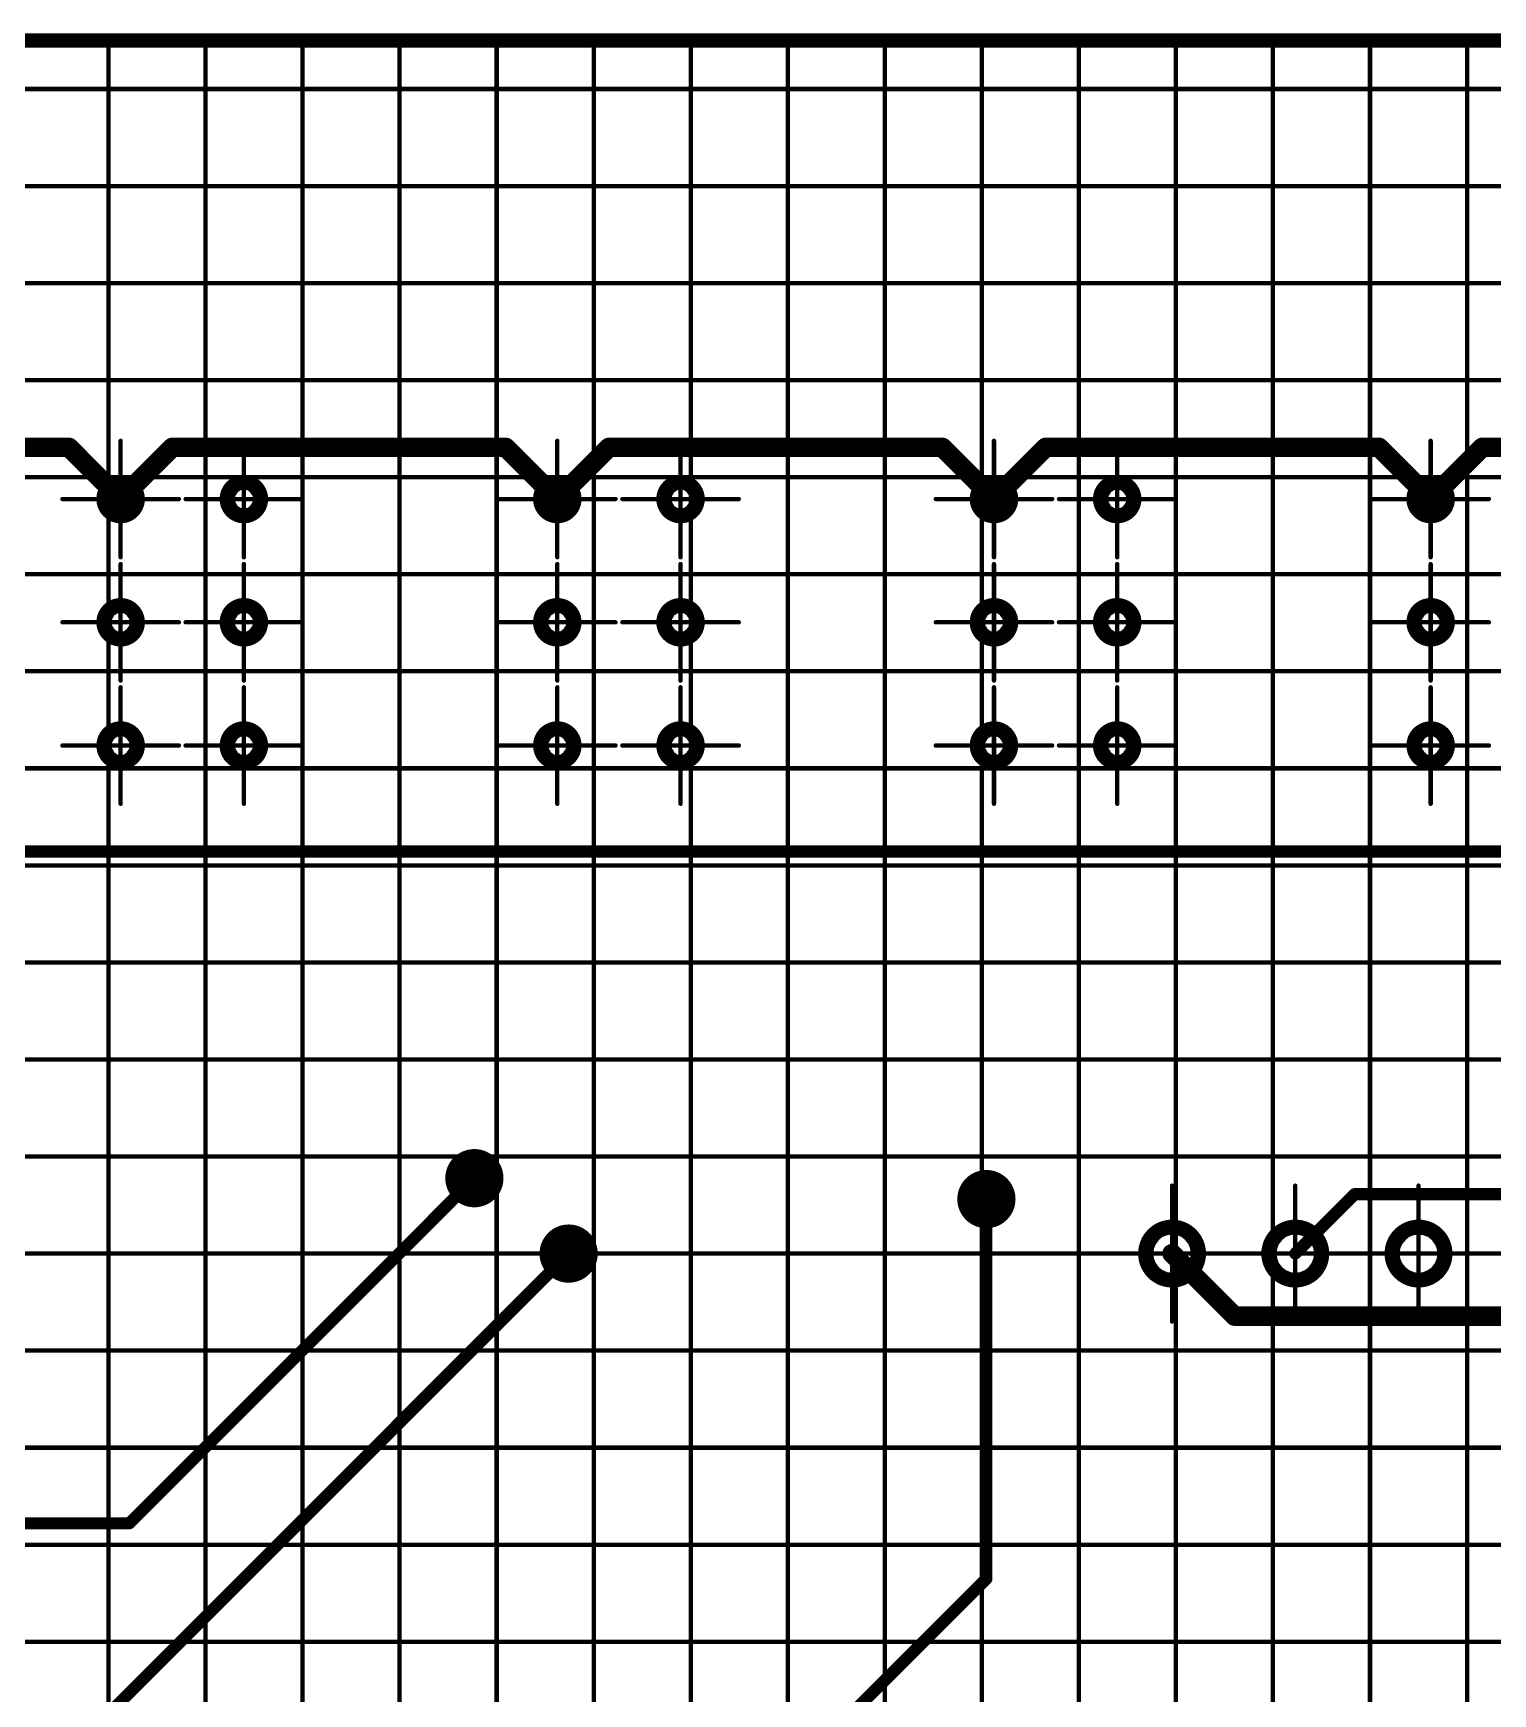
# Model space of a CAD drawing. Header units: millimetres. Extents: x 0 to 841, y 0 to 2540.
# Drawn here: x 555.9 to 616.1, y 2392.9 to 2461.3 of the extents above; entities that cross this region are included whole.
import ezdxf

# ---------------------------------------------------------------- set-up
doc = ezdxf.new("R2010")
doc.units = ezdxf.units.MM
for name, color, linetype in [('Mechanical11', 56, 'Continuous'), ('Mechanical12', 56, 'Continuous'), ('Mechanical7', 56, 'Continuous'), ('Mechanical9', 56, 'Continuous')]:
    doc.layers.add(name, color=color, linetype=linetype)

# ---------------------------------------------------------------- blocks, each defined once
blk = doc.blocks.new('BOASVIEW______B______L_____2__2_32_1_B_3')
at = {"layer": 'Mechanical11'}
for p, q in [((-134, -160), (-134.807, -160)), ((-134.807, -160), (-134.779, -160.209)), ((-134, -160.807), (-134, -160)), ((-134, -160), (-134, -160.807)), ((-133.193, -160), (-134, -160)), ((-133.221, -160.209), (-133.193, -160)), ((-128.92, -160), (-129.727, -160)), ((-129.727, -160), (-129.699, -160.209)), ((-128.92, -160.807), (-128.92, -160)), ((-128.92, -160), (-128.92, -160.807)), ((-128.113, -160), (-128.92, -160)), ((-128.141, -160.209), (-128.113, -160)), ((-123.84, -160), (-124.647, -160)), ((-124.647, -160), (-124.619, -160.209)), ((-123.84, -160.807), (-123.84, -160)), ((-123.84, -160), (-123.84, -160.807)), ((-123.033, -160), (-123.84, -160)), ((-123.061, -160.209), (-123.033, -160)), ((-134.779, -160.209), (-134.699, -160.404)), ((-134.699, -160.404), (-134.571, -160.571)), ((-134.571, -160.571), (-134.403, -160.699)), ((-134.403, -160.699), (-134.209, -160.779)), ((-134.209, -160.779), (-134, -160.807)), ((-134, -160.807), (-133.791, -160.779)), ((-133.791, -160.779), (-133.597, -160.699)), ((-133.597, -160.699), (-133.429, -160.571)), ((-133.429, -160.571), (-133.301, -160.404)), ((-133.301, -160.404), (-133.221, -160.209)), ((-129.699, -160.209), (-129.619, -160.404)), ((-129.619, -160.404), (-129.491, -160.571)), ((-129.491, -160.571), (-129.323, -160.699)), ((-129.323, -160.699), (-129.129, -160.779)), ((-129.129, -160.779), (-128.92, -160.807)), ((-128.92, -160.807), (-128.711, -160.779)), ((-128.711, -160.779), (-128.517, -160.699)), ((-128.517, -160.699), (-128.349, -160.571)), ((-128.349, -160.571), (-128.221, -160.404)), ((-128.221, -160.404), (-128.141, -160.209)), ((-124.619, -160.209), (-124.539, -160.404)), ((-124.539, -160.404), (-124.411, -160.571)), ((-124.411, -160.571), (-124.243, -160.699)), ((-124.243, -160.699), (-124.049, -160.779)), ((-124.049, -160.779), (-123.84, -160.807)), ((-123.84, -160.807), (-123.631, -160.779)), ((-123.631, -160.779), (-123.437, -160.699)), ((-123.437, -160.699), (-123.269, -160.571)), ((-123.269, -160.571), (-123.141, -160.404)), ((-123.141, -160.404), (-123.061, -160.209)), ((-134.788, -180.652), (-134.877, -180.784)), ((-134.656, -180.563), (-134.788, -180.652)), ((-134.5, -180.532), (-134.656, -180.563)), ((-134.344, -180.563), (-134.5, -180.532)), ((-134.5, -180.532), (-134.5, -180.94)), ((-134.5, -180.94), (-134.5, -180.532)), ((-134.212, -180.652), (-134.344, -180.563)), ((-134.123, -180.784), (-134.212, -180.652)), ((-121.868, -180.652), (-121.957, -180.784)), ((-121.736, -180.563), (-121.868, -180.652)), ((-121.58, -180.532), (-121.736, -180.563)), ((-121.424, -180.563), (-121.58, -180.532)), ((-121.58, -180.532), (-121.58, -180.94)), ((-121.58, -180.94), (-121.58, -180.532)), ((-121.292, -180.652), (-121.424, -180.563)), ((-121.203, -180.784), (-121.292, -180.652)), ((-116.788, -180.652), (-116.877, -180.784)), ((-116.656, -180.563), (-116.788, -180.652)), ((-116.5, -180.532), (-116.656, -180.563)), ((-116.344, -180.563), (-116.5, -180.532)), ((-116.5, -180.532), (-116.5, -180.94)), ((-116.5, -180.94), (-116.5, -180.532)), ((-116.212, -180.652), (-116.344, -180.563)), ((-116.123, -180.784), (-116.212, -180.652)), ((-103.868, -180.652), (-103.957, -180.784)), ((-103.736, -180.563), (-103.868, -180.652)), ((-103.58, -180.532), (-103.736, -180.563)), ((-103.424, -180.563), (-103.58, -180.532)), ((-103.58, -180.532), (-103.58, -180.94)), ((-103.58, -180.94), (-103.58, -180.532)), ((-103.292, -180.652), (-103.424, -180.563)), ((-103.203, -180.784), (-103.292, -180.652)), ((-98.788, -180.652), (-98.877, -180.784)), ((-98.656, -180.563), (-98.788, -180.652)), ((-98.5, -180.532), (-98.656, -180.563)), ((-98.344, -180.563), (-98.5, -180.532)), ((-98.5, -180.532), (-98.5, -180.94)), ((-98.5, -180.94), (-98.5, -180.532)), ((-98.212, -180.652), (-98.344, -180.563)), ((-98.123, -180.784), (-98.212, -180.652)), ((-85.868, -180.652), (-85.957, -180.784)), ((-85.736, -180.563), (-85.868, -180.652)), ((-85.58, -180.532), (-85.736, -180.563)), ((-85.424, -180.563), (-85.58, -180.532)), ((-85.58, -180.532), (-85.58, -180.94)), ((-85.58, -180.94), (-85.58, -180.532)), ((-85.292, -180.652), (-85.424, -180.563)), ((-85.203, -180.784), (-85.292, -180.652)), ((-80.788, -180.652), (-80.877, -180.784)), ((-80.656, -180.563), (-80.788, -180.652)), ((-80.5, -180.532), (-80.656, -180.563)), ((-80.344, -180.563), (-80.5, -180.532)), ((-80.5, -180.532), (-80.5, -180.94)), ((-80.5, -180.94), (-80.5, -180.532)), ((-80.212, -180.652), (-80.344, -180.563)), ((-80.123, -180.784), (-80.212, -180.652)), ((-134.877, -180.784), (-134.908, -180.94)), ((-134.908, -180.94), (-134.5, -180.94)), ((-134.5, -180.94), (-134.908, -180.94)), ((-134.908, -180.94), (-134.877, -181.096)), ((-134.877, -181.096), (-134.788, -181.228)), ((-134.788, -181.228), (-134.656, -181.317)), ((-134.656, -181.317), (-134.5, -181.348)), ((-134.5, -180.94), (-134.092, -180.94)), ((-134.5, -181.348), (-134.5, -180.94)), ((-134.092, -180.94), (-134.123, -180.784)), ((-121.957, -180.784), (-121.988, -180.94)), ((-121.988, -180.94), (-121.58, -180.94)), ((-121.58, -180.94), (-121.988, -180.94)), ((-121.988, -180.94), (-121.957, -181.096)), ((-121.957, -181.096), (-121.868, -181.228)), ((-121.868, -181.228), (-121.736, -181.317)), ((-121.736, -181.317), (-121.58, -181.348)), ((-121.58, -180.94), (-121.172, -180.94)), ((-121.58, -181.348), (-121.58, -180.94)), ((-121.172, -180.94), (-121.203, -180.784)), ((-116.877, -180.784), (-116.908, -180.94)), ((-116.908, -180.94), (-116.5, -180.94)), ((-116.5, -180.94), (-116.908, -180.94)), ((-116.908, -180.94), (-116.877, -181.096)), ((-116.877, -181.096), (-116.788, -181.228)), ((-116.788, -181.228), (-116.656, -181.317)), ((-116.656, -181.317), (-116.5, -181.348)), ((-116.5, -180.94), (-116.092, -180.94)), ((-116.5, -181.348), (-116.5, -180.94)), ((-116.092, -180.94), (-116.123, -180.784)), ((-103.957, -180.784), (-103.988, -180.94)), ((-103.988, -180.94), (-103.58, -180.94)), ((-103.58, -180.94), (-103.988, -180.94)), ((-103.988, -180.94), (-103.957, -181.096)), ((-103.957, -181.096), (-103.868, -181.228)), ((-103.868, -181.228), (-103.736, -181.317)), ((-103.736, -181.317), (-103.58, -181.348)), ((-103.58, -180.94), (-103.172, -180.94)), ((-103.58, -181.348), (-103.58, -180.94)), ((-103.172, -180.94), (-103.203, -180.784)), ((-98.877, -180.784), (-98.908, -180.94)), ((-98.908, -180.94), (-98.5, -180.94)), ((-98.5, -180.94), (-98.908, -180.94)), ((-98.908, -180.94), (-98.877, -181.096)), ((-98.877, -181.096), (-98.788, -181.228)), ((-98.788, -181.228), (-98.656, -181.317)), ((-98.656, -181.317), (-98.5, -181.348)), ((-98.5, -180.94), (-98.092, -180.94)), ((-98.5, -181.348), (-98.5, -180.94)), ((-98.092, -180.94), (-98.123, -180.784)), ((-85.957, -180.784), (-85.988, -180.94)), ((-85.988, -180.94), (-85.58, -180.94)), ((-85.58, -180.94), (-85.988, -180.94)), ((-85.988, -180.94), (-85.957, -181.096)), ((-85.957, -181.096), (-85.868, -181.228)), ((-85.868, -181.228), (-85.736, -181.317)), ((-85.736, -181.317), (-85.58, -181.348)), ((-85.58, -180.94), (-85.172, -180.94)), ((-85.58, -181.348), (-85.58, -180.94)), ((-85.172, -180.94), (-85.203, -180.784)), ((-80.877, -180.784), (-80.908, -180.94)), ((-80.908, -180.94), (-80.5, -180.94)), ((-80.5, -180.94), (-80.908, -180.94)), ((-80.908, -180.94), (-80.877, -181.096)), ((-80.877, -181.096), (-80.788, -181.228)), ((-80.788, -181.228), (-80.656, -181.317)), ((-80.656, -181.317), (-80.5, -181.348)), ((-80.5, -180.94), (-80.092, -180.94)), ((-80.5, -181.348), (-80.5, -180.94)), ((-80.092, -180.94), (-80.123, -180.784)), ((-134.877, -185.864), (-134.908, -186.02)), ((-134.908, -186.02), (-134.5, -186.02)), ((-134.5, -186.02), (-134.908, -186.02)), ((-134.908, -186.02), (-134.877, -186.176)), ((-134.788, -185.732), (-134.877, -185.864)), ((-134.656, -185.643), (-134.788, -185.732)), ((-134.5, -185.612), (-134.656, -185.643)), ((-134.344, -185.643), (-134.5, -185.612)), ((-134.5, -185.612), (-134.5, -186.02)), ((-134.5, -186.02), (-134.5, -185.612)), ((-134.5, -186.02), (-134.092, -186.02)), ((-134.5, -186.428), (-134.5, -186.02)), ((-134.212, -185.732), (-134.344, -185.643)), ((-134.123, -185.864), (-134.212, -185.732)), ((-134.092, -186.02), (-134.123, -185.864)), ((-121.957, -185.864), (-121.988, -186.02)), ((-121.988, -186.02), (-121.58, -186.02)), ((-121.58, -186.02), (-121.988, -186.02)), ((-121.988, -186.02), (-121.957, -186.176)), ((-121.868, -185.732), (-121.957, -185.864)), ((-121.736, -185.643), (-121.868, -185.732)), ((-121.58, -185.612), (-121.736, -185.643)), ((-121.424, -185.643), (-121.58, -185.612)), ((-121.58, -185.612), (-121.58, -186.02)), ((-121.58, -186.02), (-121.58, -185.612)), ((-121.58, -186.02), (-121.172, -186.02)), ((-121.58, -186.428), (-121.58, -186.02)), ((-121.292, -185.732), (-121.424, -185.643)), ((-121.203, -185.864), (-121.292, -185.732)), ((-121.172, -186.02), (-121.203, -185.864)), ((-116.877, -185.864), (-116.908, -186.02)), ((-116.908, -186.02), (-116.5, -186.02)), ((-116.5, -186.02), (-116.908, -186.02)), ((-116.908, -186.02), (-116.877, -186.176)), ((-116.788, -185.732), (-116.877, -185.864)), ((-116.656, -185.643), (-116.788, -185.732)), ((-116.5, -185.612), (-116.656, -185.643)), ((-116.344, -185.643), (-116.5, -185.612)), ((-116.5, -185.612), (-116.5, -186.02)), ((-116.5, -186.02), (-116.5, -185.612)), ((-116.5, -186.02), (-116.092, -186.02)), ((-116.5, -186.428), (-116.5, -186.02)), ((-116.212, -185.732), (-116.344, -185.643)), ((-116.123, -185.864), (-116.212, -185.732)), ((-116.092, -186.02), (-116.123, -185.864)), ((-103.957, -185.864), (-103.988, -186.02)), ((-103.988, -186.02), (-103.58, -186.02)), ((-103.58, -186.02), (-103.988, -186.02)), ((-103.988, -186.02), (-103.957, -186.176)), ((-103.868, -185.732), (-103.957, -185.864)), ((-103.736, -185.643), (-103.868, -185.732)), ((-103.58, -185.612), (-103.736, -185.643)), ((-103.424, -185.643), (-103.58, -185.612)), ((-103.58, -185.612), (-103.58, -186.02)), ((-103.58, -186.02), (-103.58, -185.612)), ((-103.58, -186.02), (-103.172, -186.02)), ((-103.58, -186.428), (-103.58, -186.02)), ((-103.292, -185.732), (-103.424, -185.643)), ((-103.203, -185.864), (-103.292, -185.732)), ((-103.172, -186.02), (-103.203, -185.864)), ((-98.877, -185.864), (-98.908, -186.02)), ((-98.908, -186.02), (-98.5, -186.02)), ((-98.5, -186.02), (-98.908, -186.02)), ((-98.908, -186.02), (-98.877, -186.176)), ((-98.788, -185.732), (-98.877, -185.864)), ((-98.656, -185.643), (-98.788, -185.732)), ((-98.5, -185.612), (-98.656, -185.643)), ((-98.344, -185.643), (-98.5, -185.612)), ((-98.5, -185.612), (-98.5, -186.02)), ((-98.5, -186.02), (-98.5, -185.612)), ((-98.5, -186.02), (-98.092, -186.02)), ((-98.5, -186.428), (-98.5, -186.02)), ((-98.212, -185.732), (-98.344, -185.643)), ((-98.123, -185.864), (-98.212, -185.732)), ((-98.092, -186.02), (-98.123, -185.864)), ((-85.957, -185.864), (-85.988, -186.02)), ((-85.988, -186.02), (-85.58, -186.02)), ((-85.58, -186.02), (-85.988, -186.02)), ((-85.988, -186.02), (-85.957, -186.176)), ((-85.868, -185.732), (-85.957, -185.864)), ((-85.736, -185.643), (-85.868, -185.732)), ((-85.58, -185.612), (-85.736, -185.643)), ((-85.424, -185.643), (-85.58, -185.612)), ((-85.58, -185.612), (-85.58, -186.02)), ((-85.58, -186.02), (-85.58, -185.612)), ((-85.58, -186.02), (-85.172, -186.02)), ((-85.58, -186.428), (-85.58, -186.02)), ((-85.292, -185.732), (-85.424, -185.643)), ((-85.203, -185.864), (-85.292, -185.732)), ((-85.172, -186.02), (-85.203, -185.864)), ((-80.877, -185.864), (-80.908, -186.02)), ((-80.908, -186.02), (-80.5, -186.02)), ((-80.5, -186.02), (-80.908, -186.02)), ((-80.908, -186.02), (-80.877, -186.176)), ((-80.788, -185.732), (-80.877, -185.864)), ((-80.656, -185.643), (-80.788, -185.732)), ((-80.5, -185.612), (-80.656, -185.643)), ((-80.344, -185.643), (-80.5, -185.612)), ((-80.5, -185.612), (-80.5, -186.02)), ((-80.5, -186.02), (-80.5, -185.612)), ((-80.5, -186.02), (-80.092, -186.02)), ((-80.5, -186.428), (-80.5, -186.02)), ((-80.212, -185.732), (-80.344, -185.643)), ((-80.123, -185.864), (-80.212, -185.732)), ((-80.092, -186.02), (-80.123, -185.864)), ((-134.877, -186.176), (-134.788, -186.308)), ((-134.788, -186.308), (-134.656, -186.397)), ((-134.656, -186.397), (-134.5, -186.428)), ((-121.957, -186.176), (-121.868, -186.308)), ((-121.868, -186.308), (-121.736, -186.397)), ((-121.736, -186.397), (-121.58, -186.428)), ((-116.877, -186.176), (-116.788, -186.308)), ((-116.788, -186.308), (-116.656, -186.397)), ((-116.656, -186.397), (-116.5, -186.428)), ((-103.957, -186.176), (-103.868, -186.308)), ((-103.868, -186.308), (-103.736, -186.397)), ((-103.736, -186.397), (-103.58, -186.428)), ((-98.877, -186.176), (-98.788, -186.308)), ((-98.788, -186.308), (-98.656, -186.397)), ((-98.656, -186.397), (-98.5, -186.428)), ((-85.957, -186.176), (-85.868, -186.308)), ((-85.868, -186.308), (-85.736, -186.397)), ((-85.736, -186.397), (-85.58, -186.428)), ((-80.877, -186.176), (-80.788, -186.308)), ((-80.788, -186.308), (-80.656, -186.397)), ((-80.656, -186.397), (-80.5, -186.428)), ((-134.877, -190.944), (-134.908, -191.1)), ((-134.788, -190.812), (-134.877, -190.944)), ((-134.656, -190.723), (-134.788, -190.812)), ((-134.5, -190.692), (-134.656, -190.723)), ((-134.344, -190.723), (-134.5, -190.692)), ((-134.5, -190.692), (-134.5, -191.1)), ((-134.5, -191.1), (-134.5, -190.692)), ((-134.212, -190.812), (-134.344, -190.723)), ((-134.123, -190.944), (-134.212, -190.812)), ((-134.092, -191.1), (-134.123, -190.944)), ((-121.957, -190.944), (-121.988, -191.1)), ((-121.868, -190.812), (-121.957, -190.944)), ((-121.736, -190.723), (-121.868, -190.812)), ((-121.58, -190.692), (-121.736, -190.723)), ((-121.424, -190.723), (-121.58, -190.692)), ((-121.58, -190.692), (-121.58, -191.1)), ((-121.58, -191.1), (-121.58, -190.692)), ((-121.292, -190.812), (-121.424, -190.723)), ((-121.203, -190.944), (-121.292, -190.812)), ((-121.172, -191.1), (-121.203, -190.944)), ((-116.877, -190.944), (-116.908, -191.1)), ((-116.788, -190.812), (-116.877, -190.944)), ((-116.656, -190.723), (-116.788, -190.812)), ((-116.5, -190.692), (-116.656, -190.723)), ((-116.344, -190.723), (-116.5, -190.692)), ((-116.5, -190.692), (-116.5, -191.1)), ((-116.5, -191.1), (-116.5, -190.692)), ((-116.212, -190.812), (-116.344, -190.723)), ((-116.123, -190.944), (-116.212, -190.812)), ((-116.092, -191.1), (-116.123, -190.944)), ((-103.957, -190.944), (-103.988, -191.1)), ((-103.868, -190.812), (-103.957, -190.944)), ((-103.736, -190.723), (-103.868, -190.812)), ((-103.58, -190.692), (-103.736, -190.723)), ((-103.424, -190.723), (-103.58, -190.692)), ((-103.58, -190.692), (-103.58, -191.1)), ((-103.58, -191.1), (-103.58, -190.692)), ((-103.292, -190.812), (-103.424, -190.723)), ((-103.203, -190.944), (-103.292, -190.812)), ((-103.172, -191.1), (-103.203, -190.944)), ((-98.877, -190.944), (-98.908, -191.1)), ((-98.788, -190.812), (-98.877, -190.944)), ((-98.656, -190.723), (-98.788, -190.812)), ((-98.5, -190.692), (-98.656, -190.723)), ((-98.344, -190.723), (-98.5, -190.692)), ((-98.5, -190.692), (-98.5, -191.1)), ((-98.5, -191.1), (-98.5, -190.692)), ((-98.212, -190.812), (-98.344, -190.723)), ((-98.123, -190.944), (-98.212, -190.812)), ((-98.092, -191.1), (-98.123, -190.944)), ((-85.957, -190.944), (-85.988, -191.1)), ((-85.868, -190.812), (-85.957, -190.944)), ((-85.736, -190.723), (-85.868, -190.812)), ((-85.58, -190.692), (-85.736, -190.723)), ((-85.424, -190.723), (-85.58, -190.692)), ((-85.58, -190.692), (-85.58, -191.1)), ((-85.58, -191.1), (-85.58, -190.692)), ((-85.292, -190.812), (-85.424, -190.723)), ((-85.203, -190.944), (-85.292, -190.812)), ((-85.172, -191.1), (-85.203, -190.944)), ((-80.877, -190.944), (-80.908, -191.1)), ((-80.788, -190.812), (-80.877, -190.944)), ((-80.656, -190.723), (-80.788, -190.812)), ((-80.5, -190.692), (-80.656, -190.723)), ((-80.344, -190.723), (-80.5, -190.692)), ((-80.5, -190.692), (-80.5, -191.1)), ((-80.5, -191.1), (-80.5, -190.692)), ((-80.212, -190.812), (-80.344, -190.723)), ((-80.123, -190.944), (-80.212, -190.812)), ((-80.092, -191.1), (-80.123, -190.944)), ((-134.908, -191.1), (-134.5, -191.1)), ((-134.5, -191.1), (-134.908, -191.1)), ((-134.908, -191.1), (-134.877, -191.256)), ((-134.877, -191.256), (-134.788, -191.388)), ((-134.788, -191.388), (-134.656, -191.477)), ((-134.656, -191.477), (-134.5, -191.508)), ((-134.5, -191.1), (-134.092, -191.1)), ((-134.5, -191.508), (-134.5, -191.1)), ((-121.988, -191.1), (-121.58, -191.1)), ((-121.58, -191.1), (-121.988, -191.1)), ((-121.988, -191.1), (-121.957, -191.256)), ((-121.957, -191.256), (-121.868, -191.388)), ((-121.868, -191.388), (-121.736, -191.477)), ((-121.736, -191.477), (-121.58, -191.508)), ((-121.58, -191.1), (-121.172, -191.1)), ((-121.58, -191.508), (-121.58, -191.1)), ((-116.908, -191.1), (-116.5, -191.1)), ((-116.5, -191.1), (-116.908, -191.1)), ((-116.908, -191.1), (-116.877, -191.256)), ((-116.877, -191.256), (-116.788, -191.388)), ((-116.788, -191.388), (-116.656, -191.477)), ((-116.656, -191.477), (-116.5, -191.508)), ((-116.5, -191.1), (-116.092, -191.1)), ((-116.5, -191.508), (-116.5, -191.1)), ((-103.988, -191.1), (-103.58, -191.1)), ((-103.58, -191.1), (-103.988, -191.1)), ((-103.988, -191.1), (-103.957, -191.256)), ((-103.957, -191.256), (-103.868, -191.388)), ((-103.868, -191.388), (-103.736, -191.477)), ((-103.736, -191.477), (-103.58, -191.508)), ((-103.58, -191.1), (-103.172, -191.1)), ((-103.58, -191.508), (-103.58, -191.1)), ((-98.908, -191.1), (-98.5, -191.1)), ((-98.5, -191.1), (-98.908, -191.1)), ((-98.908, -191.1), (-98.877, -191.256)), ((-98.877, -191.256), (-98.788, -191.388)), ((-98.788, -191.388), (-98.656, -191.477)), ((-98.656, -191.477), (-98.5, -191.508)), ((-98.5, -191.1), (-98.092, -191.1)), ((-98.5, -191.508), (-98.5, -191.1)), ((-85.988, -191.1), (-85.58, -191.1)), ((-85.58, -191.1), (-85.988, -191.1)), ((-85.988, -191.1), (-85.957, -191.256)), ((-85.957, -191.256), (-85.868, -191.388)), ((-85.868, -191.388), (-85.736, -191.477)), ((-85.736, -191.477), (-85.58, -191.508)), ((-85.58, -191.1), (-85.172, -191.1)), ((-85.58, -191.508), (-85.58, -191.1)), ((-80.908, -191.1), (-80.5, -191.1)), ((-80.5, -191.1), (-80.908, -191.1)), ((-80.908, -191.1), (-80.877, -191.256)), ((-80.877, -191.256), (-80.788, -191.388)), ((-80.788, -191.388), (-80.656, -191.477)), ((-80.656, -191.477), (-80.5, -191.508)), ((-80.5, -191.1), (-80.092, -191.1)), ((-80.5, -191.508), (-80.5, -191.1))]:
    blk.add_line(p, q, dxfattribs=at)
for points, const_width in [([(-98.617, -160, 1), (-99.317, -160, 1)], 0.7), ([(-99.492, -160, 1), (-99.142, -160, 1)], 0.35), ([(-98.792, -160, 1), (-98.442, -160, 1)], 0.35), ([(-115.838, -162.245, 1), (-116.538, -162.245, 1)], 0.7), ([(-116.713, -162.245, 1), (-116.363, -162.245, 1)], 0.35), ([(-116.013, -162.245, 1), (-115.663, -162.245, 1)], 0.35), ([(-94.732, -163.108, 1), (-95.432, -163.108, 1)], 0.7), ([(-95.607, -163.108, 1), (-95.257, -163.108, 1)], 0.35), ([(-94.907, -163.108, 1), (-94.557, -163.108, 1)], 0.35)]:
    blk.add_lwpolyline(points, format="xyb", close=True, dxfattribs=dict(at, const_width=const_width))
at = {"layer": 'Mechanical12'}
for p, q in [((-134.571, -159.429), (-134.699, -159.597)), ((-134.403, -159.301), (-134.571, -159.429)), ((-134.209, -159.221), (-134.403, -159.301)), ((-134, -159.193), (-134.209, -159.221)), ((-134, -159.193), (-134, -160)), ((-133.791, -159.221), (-134, -159.193)), ((-134, -160), (-134, -159.193)), ((-133.597, -159.301), (-133.791, -159.221)), ((-133.429, -159.429), (-133.597, -159.301)), ((-133.301, -159.597), (-133.429, -159.429)), ((-129.491, -159.429), (-129.619, -159.597)), ((-129.323, -159.301), (-129.491, -159.429)), ((-129.129, -159.221), (-129.323, -159.301)), ((-128.92, -159.193), (-129.129, -159.221)), ((-128.92, -159.193), (-128.92, -160)), ((-128.711, -159.221), (-128.92, -159.193)), ((-128.92, -160), (-128.92, -159.193)), ((-128.517, -159.301), (-128.711, -159.221)), ((-128.349, -159.429), (-128.517, -159.301)), ((-128.221, -159.597), (-128.349, -159.429)), ((-124.411, -159.429), (-124.539, -159.597)), ((-124.243, -159.301), (-124.411, -159.429)), ((-124.049, -159.221), (-124.243, -159.301)), ((-123.84, -159.193), (-124.049, -159.221)), ((-123.84, -159.193), (-123.84, -160)), ((-123.631, -159.221), (-123.84, -159.193)), ((-123.84, -160), (-123.84, -159.193)), ((-123.437, -159.301), (-123.631, -159.221)), ((-123.269, -159.429), (-123.437, -159.301)), ((-123.141, -159.597), (-123.269, -159.429)), ((-134.779, -159.791), (-134.807, -160)), ((-134.807, -160), (-134, -160)), ((-134.699, -159.597), (-134.779, -159.791)), ((-134, -160), (-133.193, -160)), ((-133.221, -159.791), (-133.301, -159.597)), ((-133.193, -160), (-133.221, -159.791)), ((-129.699, -159.791), (-129.727, -160)), ((-129.727, -160), (-128.92, -160)), ((-129.619, -159.597), (-129.699, -159.791)), ((-128.92, -160), (-128.113, -160)), ((-128.141, -159.791), (-128.221, -159.597)), ((-128.113, -160), (-128.141, -159.791)), ((-124.619, -159.791), (-124.647, -160)), ((-124.647, -160), (-123.84, -160)), ((-124.539, -159.597), (-124.619, -159.791)), ((-123.84, -160), (-123.033, -160)), ((-123.061, -159.791), (-123.141, -159.597)), ((-123.033, -160), (-123.061, -159.791)), ((-134.092, -180.94), (-134.5, -180.94)), ((-134.5, -180.94), (-134.5, -181.348)), ((-134.5, -181.348), (-134.344, -181.317)), ((-134.344, -181.317), (-134.212, -181.228)), ((-134.212, -181.228), (-134.123, -181.096)), ((-134.123, -181.096), (-134.092, -180.94)), ((-121.172, -180.94), (-121.58, -180.94)), ((-121.58, -180.94), (-121.58, -181.348)), ((-121.58, -181.348), (-121.424, -181.317)), ((-121.424, -181.317), (-121.292, -181.228)), ((-121.292, -181.228), (-121.203, -181.096)), ((-121.203, -181.096), (-121.172, -180.94)), ((-116.092, -180.94), (-116.5, -180.94)), ((-116.5, -180.94), (-116.5, -181.348)), ((-116.5, -181.348), (-116.344, -181.317)), ((-116.344, -181.317), (-116.212, -181.228)), ((-116.212, -181.228), (-116.123, -181.096)), ((-116.123, -181.096), (-116.092, -180.94)), ((-103.172, -180.94), (-103.58, -180.94)), ((-103.58, -180.94), (-103.58, -181.348)), ((-103.58, -181.348), (-103.424, -181.317)), ((-103.424, -181.317), (-103.292, -181.228)), ((-103.292, -181.228), (-103.203, -181.096)), ((-103.203, -181.096), (-103.172, -180.94)), ((-98.092, -180.94), (-98.5, -180.94)), ((-98.5, -180.94), (-98.5, -181.348)), ((-98.5, -181.348), (-98.344, -181.317)), ((-98.344, -181.317), (-98.212, -181.228)), ((-98.212, -181.228), (-98.123, -181.096)), ((-98.123, -181.096), (-98.092, -180.94)), ((-85.172, -180.94), (-85.58, -180.94)), ((-85.58, -180.94), (-85.58, -181.348)), ((-85.58, -181.348), (-85.424, -181.317)), ((-85.424, -181.317), (-85.292, -181.228)), ((-85.292, -181.228), (-85.203, -181.096)), ((-85.203, -181.096), (-85.172, -180.94)), ((-80.092, -180.94), (-80.5, -180.94)), ((-80.5, -180.94), (-80.5, -181.348)), ((-80.5, -181.348), (-80.344, -181.317)), ((-80.344, -181.317), (-80.212, -181.228)), ((-80.212, -181.228), (-80.123, -181.096)), ((-80.123, -181.096), (-80.092, -180.94)), ((-134.092, -186.02), (-134.5, -186.02)), ((-134.5, -186.02), (-134.5, -186.428)), ((-134.123, -186.176), (-134.092, -186.02)), ((-121.172, -186.02), (-121.58, -186.02)), ((-121.58, -186.02), (-121.58, -186.428)), ((-121.203, -186.176), (-121.172, -186.02)), ((-116.092, -186.02), (-116.5, -186.02)), ((-116.5, -186.02), (-116.5, -186.428)), ((-116.123, -186.176), (-116.092, -186.02)), ((-103.172, -186.02), (-103.58, -186.02)), ((-103.58, -186.02), (-103.58, -186.428)), ((-103.203, -186.176), (-103.172, -186.02)), ((-98.092, -186.02), (-98.5, -186.02)), ((-98.5, -186.02), (-98.5, -186.428)), ((-98.123, -186.176), (-98.092, -186.02)), ((-85.172, -186.02), (-85.58, -186.02)), ((-85.58, -186.02), (-85.58, -186.428)), ((-85.203, -186.176), (-85.172, -186.02)), ((-80.092, -186.02), (-80.5, -186.02)), ((-80.5, -186.02), (-80.5, -186.428)), ((-80.123, -186.176), (-80.092, -186.02)), ((-134.5, -186.428), (-134.344, -186.397)), ((-134.344, -186.397), (-134.212, -186.308)), ((-134.212, -186.308), (-134.123, -186.176)), ((-121.58, -186.428), (-121.424, -186.397)), ((-121.424, -186.397), (-121.292, -186.308)), ((-121.292, -186.308), (-121.203, -186.176)), ((-116.5, -186.428), (-116.344, -186.397)), ((-116.344, -186.397), (-116.212, -186.308)), ((-116.212, -186.308), (-116.123, -186.176)), ((-103.58, -186.428), (-103.424, -186.397)), ((-103.424, -186.397), (-103.292, -186.308)), ((-103.292, -186.308), (-103.203, -186.176)), ((-98.5, -186.428), (-98.344, -186.397)), ((-98.344, -186.397), (-98.212, -186.308)), ((-98.212, -186.308), (-98.123, -186.176)), ((-85.58, -186.428), (-85.424, -186.397)), ((-85.424, -186.397), (-85.292, -186.308)), ((-85.292, -186.308), (-85.203, -186.176)), ((-80.5, -186.428), (-80.344, -186.397)), ((-80.344, -186.397), (-80.212, -186.308)), ((-80.212, -186.308), (-80.123, -186.176)), ((-134.092, -191.1), (-134.5, -191.1)), ((-134.5, -191.1), (-134.5, -191.508)), ((-134.5, -191.508), (-134.344, -191.477)), ((-134.344, -191.477), (-134.212, -191.388)), ((-134.212, -191.388), (-134.123, -191.256)), ((-134.123, -191.256), (-134.092, -191.1)), ((-121.172, -191.1), (-121.58, -191.1)), ((-121.58, -191.1), (-121.58, -191.508)), ((-121.58, -191.508), (-121.424, -191.477)), ((-121.424, -191.477), (-121.292, -191.388)), ((-121.292, -191.388), (-121.203, -191.256)), ((-121.203, -191.256), (-121.172, -191.1)), ((-116.092, -191.1), (-116.5, -191.1)), ((-116.5, -191.1), (-116.5, -191.508)), ((-116.5, -191.508), (-116.344, -191.477)), ((-116.344, -191.477), (-116.212, -191.388)), ((-116.212, -191.388), (-116.123, -191.256)), ((-116.123, -191.256), (-116.092, -191.1)), ((-103.172, -191.1), (-103.58, -191.1)), ((-103.58, -191.1), (-103.58, -191.508)), ((-103.58, -191.508), (-103.424, -191.477)), ((-103.424, -191.477), (-103.292, -191.388)), ((-103.292, -191.388), (-103.203, -191.256)), ((-103.203, -191.256), (-103.172, -191.1)), ((-98.092, -191.1), (-98.5, -191.1)), ((-98.5, -191.1), (-98.5, -191.508)), ((-98.5, -191.508), (-98.344, -191.477)), ((-98.344, -191.477), (-98.212, -191.388)), ((-98.212, -191.388), (-98.123, -191.256)), ((-98.123, -191.256), (-98.092, -191.1)), ((-85.172, -191.1), (-85.58, -191.1)), ((-85.58, -191.1), (-85.58, -191.508)), ((-85.58, -191.508), (-85.424, -191.477)), ((-85.424, -191.477), (-85.292, -191.388)), ((-85.292, -191.388), (-85.203, -191.256)), ((-85.203, -191.256), (-85.172, -191.1)), ((-80.092, -191.1), (-80.5, -191.1)), ((-80.5, -191.1), (-80.5, -191.508)), ((-80.5, -191.508), (-80.344, -191.477)), ((-80.344, -191.477), (-80.212, -191.388)), ((-80.212, -191.388), (-80.123, -191.256)), ((-80.123, -191.256), (-80.092, -191.1))]:
    blk.add_line(p, q, dxfattribs=at)
for points, const_width in [([(-92.21, -122.621), (-116.188, -146.598)], 0.5), ([(-72.357, -133.39), (-98.967, -160)], 0.5), ([(-116.188, -146.598), (-116.188, -162.245)], 0.5), ([(-80.858, -148.884), (-95.082, -163.108)], 0.5), ([(-71.738, -148.884), (-80.858, -148.884)], 0.5), ([(-126.421, -157.419), (-141.259, -157.419)], 0.8), ([(-123.84, -160), (-126.421, -157.419)], 0.8), ([(-128.92, -160), (-131.368, -162.448)], 0.5), ([(-131.368, -162.448), (-146.472, -162.448)], 0.5), ([(-70.722, -176.57), (-197.163, -176.57)], 0.5), ([(-134.5, -191.1), (-136.633, -193.233)], 0.8), ([(-132.367, -193.233), (-134.5, -191.1)], 0.8), ([(-116.5, -191.1), (-118.633, -193.233)], 0.8), ([(-114.367, -193.233), (-116.5, -191.1)], 0.8), ([(-98.5, -191.1), (-100.633, -193.233)], 0.8), ([(-96.367, -193.233), (-98.5, -191.1)], 0.8), ([(-80.5, -191.1), (-82.633, -193.233)], 0.8), ([(-78.367, -193.233), (-80.5, -191.1)], 0.8), ([(-136.633, -193.233), (-150.367, -193.233)], 0.8), ([(-118.633, -193.233), (-132.367, -193.233)], 0.8), ([(-100.633, -193.233), (-114.367, -193.233)], 0.8), ([(-82.633, -193.233), (-96.367, -193.233)], 0.8), ([(-64.633, -193.233), (-78.367, -193.233)], 0.8), ([(0, -210), (-320, -210)], 0.6), ([(0, -210), (-320, -210)], 0.6)]:
    blk.add_lwpolyline(points, dxfattribs=dict(at, const_width=const_width))
for points, const_width in [([(-116.313, -146.598, 1), (-116.063, -146.598, 1)], 0.25), ([(-116.313, -146.598, 1), (-116.063, -146.598, 1)], 0.25), ([(-80.983, -148.884, 1), (-80.733, -148.884, 1)], 0.25), ([(-80.983, -148.884, 1), (-80.733, -148.884, 1)], 0.25), ([(-126.621, -157.419, 1), (-126.221, -157.419, 1)], 0.4), ([(-126.621, -157.419, 1), (-126.221, -157.419, 1)], 0.4), ([(-132.9, -160, 1), (-135.1, -160, 1)], 0.6), ([(-127.82, -160, 1), (-130.02, -160, 1)], 0.6), ([(-122.74, -160, 1), (-124.94, -160, 1)], 0.6), ([(-98.017, -160, 1), (-99.917, -160, 1)], 0.5), ([(-135.25, -160, 1), (-134.95, -160, 1)], 0.3), ([(-133.05, -160, 1), (-132.75, -160, 1)], 0.3), ([(-130.17, -160, 1), (-129.87, -160, 1)], 0.3), ([(-129.045, -160, 1), (-128.795, -160, 1)], 0.25), ([(-127.97, -160, 1), (-127.67, -160, 1)], 0.3), ([(-125.09, -160, 1), (-124.79, -160, 1)], 0.3), ([(-124.04, -160, 1), (-123.64, -160, 1)], 0.4), ([(-122.89, -160, 1), (-122.59, -160, 1)], 0.3), ([(-100.042, -160, 1), (-99.792, -160, 1)], 0.25), ([(-99.092, -160, 1), (-98.842, -160, 1)], 0.25), ([(-98.142, -160, 1), (-97.892, -160, 1)], 0.25), ([(-115.238, -162.245, 1), (-117.138, -162.245, 1)], 0.5), ([(-131.493, -162.448, 1), (-131.243, -162.448, 1)], 0.25), ([(-131.493, -162.448, 1), (-131.243, -162.448, 1)], 0.25), ([(-117.263, -162.245, 1), (-117.013, -162.245, 1)], 0.25), ([(-116.313, -162.245, 1), (-116.063, -162.245, 1)], 0.25), ([(-115.363, -162.245, 1), (-115.113, -162.245, 1)], 0.25), ([(-94.132, -163.108, 1), (-96.032, -163.108, 1)], 0.5), ([(-96.157, -163.108, 1), (-95.907, -163.108, 1)], 0.25), ([(-95.207, -163.108, 1), (-94.957, -163.108, 1)], 0.25), ([(-94.257, -163.108, 1), (-94.007, -163.108, 1)], 0.25), ([(-133.8, -180.94, 1), (-135.2, -180.94, 1)], 0.6), ([(-120.88, -180.94, 1), (-122.28, -180.94, 1)], 0.6), ([(-115.8, -180.94, 1), (-117.2, -180.94, 1)], 0.6), ([(-102.88, -180.94, 1), (-104.28, -180.94, 1)], 0.6), ([(-97.8, -180.94, 1), (-99.2, -180.94, 1)], 0.6), ([(-84.88, -180.94, 1), (-86.28, -180.94, 1)], 0.6), ([(-79.8, -180.94, 1), (-81.2, -180.94, 1)], 0.6), ([(-135.35, -180.94, 1), (-135.05, -180.94, 1)], 0.3), ([(-133.95, -180.94, 1), (-133.65, -180.94, 1)], 0.3), ([(-122.43, -180.94, 1), (-122.13, -180.94, 1)], 0.3), ([(-121.03, -180.94, 1), (-120.73, -180.94, 1)], 0.3), ([(-117.35, -180.94, 1), (-117.05, -180.94, 1)], 0.3), ([(-115.95, -180.94, 1), (-115.65, -180.94, 1)], 0.3), ([(-104.43, -180.94, 1), (-104.13, -180.94, 1)], 0.3), ([(-103.03, -180.94, 1), (-102.73, -180.94, 1)], 0.3), ([(-99.35, -180.94, 1), (-99.05, -180.94, 1)], 0.3), ([(-97.95, -180.94, 1), (-97.65, -180.94, 1)], 0.3), ([(-86.43, -180.94, 1), (-86.13, -180.94, 1)], 0.3), ([(-85.03, -180.94, 1), (-84.73, -180.94, 1)], 0.3), ([(-81.35, -180.94, 1), (-81.05, -180.94, 1)], 0.3), ([(-79.95, -180.94, 1), (-79.65, -180.94, 1)], 0.3), ([(-133.8, -186.02, 1), (-135.2, -186.02, 1)], 0.6), ([(-120.88, -186.02, 1), (-122.28, -186.02, 1)], 0.6), ([(-115.8, -186.02, 1), (-117.2, -186.02, 1)], 0.6), ([(-102.88, -186.02, 1), (-104.28, -186.02, 1)], 0.6), ([(-97.8, -186.02, 1), (-99.2, -186.02, 1)], 0.6), ([(-84.88, -186.02, 1), (-86.28, -186.02, 1)], 0.6), ([(-79.8, -186.02, 1), (-81.2, -186.02, 1)], 0.6), ([(-135.35, -186.02, 1), (-135.05, -186.02, 1)], 0.3), ([(-133.95, -186.02, 1), (-133.65, -186.02, 1)], 0.3), ([(-122.43, -186.02, 1), (-122.13, -186.02, 1)], 0.3), ([(-121.03, -186.02, 1), (-120.73, -186.02, 1)], 0.3), ([(-117.35, -186.02, 1), (-117.05, -186.02, 1)], 0.3), ([(-115.95, -186.02, 1), (-115.65, -186.02, 1)], 0.3), ([(-104.43, -186.02, 1), (-104.13, -186.02, 1)], 0.3), ([(-103.03, -186.02, 1), (-102.73, -186.02, 1)], 0.3), ([(-99.35, -186.02, 1), (-99.05, -186.02, 1)], 0.3), ([(-97.95, -186.02, 1), (-97.65, -186.02, 1)], 0.3), ([(-86.43, -186.02, 1), (-86.13, -186.02, 1)], 0.3), ([(-85.03, -186.02, 1), (-84.73, -186.02, 1)], 0.3), ([(-81.35, -186.02, 1), (-81.05, -186.02, 1)], 0.3), ([(-79.95, -186.02, 1), (-79.65, -186.02, 1)], 0.3), ([(-133.8, -191.1, 1), (-135.2, -191.1, 1)], 0.6), ([(-120.88, -191.1, 1), (-122.28, -191.1, 1)], 0.6), ([(-115.8, -191.1, 1), (-117.2, -191.1, 1)], 0.6), ([(-102.88, -191.1, 1), (-104.28, -191.1, 1)], 0.6), ([(-97.8, -191.1, 1), (-99.2, -191.1, 1)], 0.6), ([(-84.88, -191.1, 1), (-86.28, -191.1, 1)], 0.6), ([(-79.8, -191.1, 1), (-81.2, -191.1, 1)], 0.6), ([(-135.35, -191.1, 1), (-135.05, -191.1, 1)], 0.3), ([(-134.7, -191.1, 1), (-134.3, -191.1, 1)], 0.4), ([(-134.7, -191.1, 1), (-134.3, -191.1, 1)], 0.4), ([(-133.95, -191.1, 1), (-133.65, -191.1, 1)], 0.3), ([(-122.43, -191.1, 1), (-122.13, -191.1, 1)], 0.3), ([(-121.03, -191.1, 1), (-120.73, -191.1, 1)], 0.3), ([(-117.35, -191.1, 1), (-117.05, -191.1, 1)], 0.3), ([(-116.7, -191.1, 1), (-116.3, -191.1, 1)], 0.4), ([(-116.7, -191.1, 1), (-116.3, -191.1, 1)], 0.4), ([(-115.95, -191.1, 1), (-115.65, -191.1, 1)], 0.3), ([(-104.43, -191.1, 1), (-104.13, -191.1, 1)], 0.3), ([(-103.03, -191.1, 1), (-102.73, -191.1, 1)], 0.3), ([(-99.35, -191.1, 1), (-99.05, -191.1, 1)], 0.3), ([(-98.7, -191.1, 1), (-98.3, -191.1, 1)], 0.4), ([(-98.7, -191.1, 1), (-98.3, -191.1, 1)], 0.4), ([(-97.95, -191.1, 1), (-97.65, -191.1, 1)], 0.3), ([(-86.43, -191.1, 1), (-86.13, -191.1, 1)], 0.3), ([(-85.03, -191.1, 1), (-84.73, -191.1, 1)], 0.3), ([(-81.35, -191.1, 1), (-81.05, -191.1, 1)], 0.3), ([(-80.7, -191.1, 1), (-80.3, -191.1, 1)], 0.4), ([(-80.7, -191.1, 1), (-80.3, -191.1, 1)], 0.4), ([(-79.95, -191.1, 1), (-79.65, -191.1, 1)], 0.3), ([(-136.833, -193.233, 1), (-136.433, -193.233, 1)], 0.4), ([(-136.833, -193.233, 1), (-136.433, -193.233, 1)], 0.4), ([(-132.567, -193.233, 1), (-132.167, -193.233, 1)], 0.4), ([(-132.567, -193.233, 1), (-132.167, -193.233, 1)], 0.4), ([(-118.833, -193.233, 1), (-118.433, -193.233, 1)], 0.4), ([(-118.833, -193.233, 1), (-118.433, -193.233, 1)], 0.4), ([(-114.567, -193.233, 1), (-114.167, -193.233, 1)], 0.4), ([(-114.567, -193.233, 1), (-114.167, -193.233, 1)], 0.4), ([(-100.833, -193.233, 1), (-100.433, -193.233, 1)], 0.4), ([(-100.833, -193.233, 1), (-100.433, -193.233, 1)], 0.4), ([(-96.567, -193.233, 1), (-96.167, -193.233, 1)], 0.4), ([(-96.567, -193.233, 1), (-96.167, -193.233, 1)], 0.4), ([(-82.833, -193.233, 1), (-82.433, -193.233, 1)], 0.4), ([(-82.833, -193.233, 1), (-82.433, -193.233, 1)], 0.4), ([(-78.567, -193.233, 1), (-78.167, -193.233, 1)], 0.4), ([(-78.567, -193.233, 1), (-78.167, -193.233, 1)], 0.4)]:
    blk.add_lwpolyline(points, format="xyb", close=True, dxfattribs=dict(at, const_width=const_width))
at = {"layer": 'Mechanical7', "const_width": 0.18}
for points in [[(-134, -157.2), (-134, -162.8)], [(-128.92, -157.2), (-128.92, -162.8)], [(-123.84, -157.2), (-123.84, -162.8)], [(-131.2, -160), (-136.8, -160)], [(-126.12, -160), (-131.72, -160)], [(-121.04, -160), (-126.64, -160)], [(-134.5, -178.54), (-134.5, -183.34)], [(-121.58, -178.54), (-121.58, -183.34)], [(-116.5, -178.54), (-116.5, -183.34)], [(-103.58, -178.54), (-103.58, -183.34)], [(-98.5, -178.54), (-98.5, -183.34)], [(-85.58, -178.54), (-85.58, -183.34)], [(-80.5, -178.54), (-80.5, -183.34)], [(-132.1, -180.94), (-136.9, -180.94)], [(-119.18, -180.94), (-123.98, -180.94)], [(-114.1, -180.94), (-118.9, -180.94)], [(-101.18, -180.94), (-105.98, -180.94)], [(-96.1, -180.94), (-100.9, -180.94)], [(-83.18, -180.94), (-87.98, -180.94)], [(-78.1, -180.94), (-82.9, -180.94)], [(-134.5, -183.62), (-134.5, -188.42)], [(-121.58, -183.62), (-121.58, -188.42)], [(-116.5, -183.62), (-116.5, -188.42)], [(-103.58, -183.62), (-103.58, -188.42)], [(-98.5, -183.62), (-98.5, -188.42)], [(-85.58, -183.62), (-85.58, -188.42)], [(-80.5, -183.62), (-80.5, -188.42)], [(-132.1, -186.02), (-136.9, -186.02)], [(-119.18, -186.02), (-123.98, -186.02)], [(-114.1, -186.02), (-118.9, -186.02)], [(-101.18, -186.02), (-105.98, -186.02)], [(-96.1, -186.02), (-100.9, -186.02)], [(-83.18, -186.02), (-87.98, -186.02)], [(-78.1, -186.02), (-82.9, -186.02)], [(-134.5, -188.7), (-134.5, -193.5)], [(-121.58, -188.7), (-121.58, -193.5)], [(-116.5, -188.7), (-116.5, -193.5)], [(-103.58, -188.7), (-103.58, -193.5)], [(-98.5, -188.7), (-98.5, -193.5)], [(-85.58, -188.7), (-85.58, -193.5)], [(-80.5, -188.7), (-80.5, -193.5)], [(-132.1, -191.1), (-136.9, -191.1)], [(-119.18, -191.1), (-123.98, -191.1)], [(-114.1, -191.1), (-118.9, -191.1)], [(-101.18, -191.1), (-105.98, -191.1)], [(-96.1, -191.1), (-100.9, -191.1)], [(-83.18, -191.1), (-87.98, -191.1)], [(-78.1, -191.1), (-82.9, -191.1)]]:
    blk.add_lwpolyline(points, dxfattribs=at)
at = {"layer": 'Mechanical7', "const_width": 0.09}
for points in [[(-134.045, -157.2, 1), (-133.955, -157.2, 1)], [(-128.965, -157.2, 1), (-128.875, -157.2, 1)], [(-123.885, -157.2, 1), (-123.795, -157.2, 1)], [(-136.845, -160, 1), (-136.755, -160, 1)], [(-131.765, -160, 1), (-131.675, -160, 1)], [(-131.245, -160, 1), (-131.155, -160, 1)], [(-126.685, -160, 1), (-126.595, -160, 1)], [(-126.165, -160, 1), (-126.075, -160, 1)], [(-121.085, -160, 1), (-120.995, -160, 1)], [(-134.045, -162.8, 1), (-133.955, -162.8, 1)], [(-128.965, -162.8, 1), (-128.875, -162.8, 1)], [(-123.885, -162.8, 1), (-123.795, -162.8, 1)], [(-134.545, -178.54, 1), (-134.455, -178.54, 1)], [(-121.625, -178.54, 1), (-121.535, -178.54, 1)], [(-116.545, -178.54, 1), (-116.455, -178.54, 1)], [(-103.625, -178.54, 1), (-103.535, -178.54, 1)], [(-98.545, -178.54, 1), (-98.455, -178.54, 1)], [(-85.625, -178.54, 1), (-85.535, -178.54, 1)], [(-80.545, -178.54, 1), (-80.455, -178.54, 1)], [(-136.945, -180.94, 1), (-136.855, -180.94, 1)], [(-132.145, -180.94, 1), (-132.055, -180.94, 1)], [(-124.025, -180.94, 1), (-123.935, -180.94, 1)], [(-119.225, -180.94, 1), (-119.135, -180.94, 1)], [(-118.945, -180.94, 1), (-118.855, -180.94, 1)], [(-114.145, -180.94, 1), (-114.055, -180.94, 1)], [(-106.025, -180.94, 1), (-105.935, -180.94, 1)], [(-101.225, -180.94, 1), (-101.135, -180.94, 1)], [(-100.945, -180.94, 1), (-100.855, -180.94, 1)], [(-96.145, -180.94, 1), (-96.055, -180.94, 1)], [(-88.025, -180.94, 1), (-87.935, -180.94, 1)], [(-83.225, -180.94, 1), (-83.135, -180.94, 1)], [(-82.945, -180.94, 1), (-82.855, -180.94, 1)], [(-78.145, -180.94, 1), (-78.055, -180.94, 1)], [(-134.545, -183.34, 1), (-134.455, -183.34, 1)], [(-121.625, -183.34, 1), (-121.535, -183.34, 1)], [(-116.545, -183.34, 1), (-116.455, -183.34, 1)], [(-103.625, -183.34, 1), (-103.535, -183.34, 1)], [(-98.545, -183.34, 1), (-98.455, -183.34, 1)], [(-85.625, -183.34, 1), (-85.535, -183.34, 1)], [(-80.545, -183.34, 1), (-80.455, -183.34, 1)], [(-134.545, -183.62, 1), (-134.455, -183.62, 1)], [(-121.625, -183.62, 1), (-121.535, -183.62, 1)], [(-116.545, -183.62, 1), (-116.455, -183.62, 1)], [(-103.625, -183.62, 1), (-103.535, -183.62, 1)], [(-98.545, -183.62, 1), (-98.455, -183.62, 1)], [(-85.625, -183.62, 1), (-85.535, -183.62, 1)], [(-80.545, -183.62, 1), (-80.455, -183.62, 1)], [(-136.945, -186.02, 1), (-136.855, -186.02, 1)], [(-132.145, -186.02, 1), (-132.055, -186.02, 1)], [(-124.025, -186.02, 1), (-123.935, -186.02, 1)], [(-119.225, -186.02, 1), (-119.135, -186.02, 1)], [(-118.945, -186.02, 1), (-118.855, -186.02, 1)], [(-114.145, -186.02, 1), (-114.055, -186.02, 1)], [(-106.025, -186.02, 1), (-105.935, -186.02, 1)], [(-101.225, -186.02, 1), (-101.135, -186.02, 1)], [(-100.945, -186.02, 1), (-100.855, -186.02, 1)], [(-96.145, -186.02, 1), (-96.055, -186.02, 1)], [(-88.025, -186.02, 1), (-87.935, -186.02, 1)], [(-83.225, -186.02, 1), (-83.135, -186.02, 1)], [(-82.945, -186.02, 1), (-82.855, -186.02, 1)], [(-78.145, -186.02, 1), (-78.055, -186.02, 1)], [(-134.545, -188.42, 1), (-134.455, -188.42, 1)], [(-134.545, -188.7, 1), (-134.455, -188.7, 1)], [(-121.625, -188.42, 1), (-121.535, -188.42, 1)], [(-121.625, -188.7, 1), (-121.535, -188.7, 1)], [(-116.545, -188.42, 1), (-116.455, -188.42, 1)], [(-116.545, -188.7, 1), (-116.455, -188.7, 1)], [(-103.625, -188.42, 1), (-103.535, -188.42, 1)], [(-103.625, -188.7, 1), (-103.535, -188.7, 1)], [(-98.545, -188.42, 1), (-98.455, -188.42, 1)], [(-98.545, -188.7, 1), (-98.455, -188.7, 1)], [(-85.625, -188.42, 1), (-85.535, -188.42, 1)], [(-85.625, -188.7, 1), (-85.535, -188.7, 1)], [(-80.545, -188.42, 1), (-80.455, -188.42, 1)], [(-80.545, -188.7, 1), (-80.455, -188.7, 1)], [(-136.945, -191.1, 1), (-136.855, -191.1, 1)], [(-132.145, -191.1, 1), (-132.055, -191.1, 1)], [(-124.025, -191.1, 1), (-123.935, -191.1, 1)], [(-119.225, -191.1, 1), (-119.135, -191.1, 1)], [(-118.945, -191.1, 1), (-118.855, -191.1, 1)], [(-114.145, -191.1, 1), (-114.055, -191.1, 1)], [(-106.025, -191.1, 1), (-105.935, -191.1, 1)], [(-101.225, -191.1, 1), (-101.135, -191.1, 1)], [(-100.945, -191.1, 1), (-100.855, -191.1, 1)], [(-96.145, -191.1, 1), (-96.055, -191.1, 1)], [(-88.025, -191.1, 1), (-87.935, -191.1, 1)], [(-83.225, -191.1, 1), (-83.135, -191.1, 1)], [(-82.945, -191.1, 1), (-82.855, -191.1, 1)], [(-78.145, -191.1, 1), (-78.055, -191.1, 1)], [(-134.545, -193.5, 1), (-134.455, -193.5, 1)], [(-121.625, -193.5, 1), (-121.535, -193.5, 1)], [(-116.545, -193.5, 1), (-116.455, -193.5, 1)], [(-103.625, -193.5, 1), (-103.535, -193.5, 1)], [(-98.545, -193.5, 1), (-98.455, -193.5, 1)], [(-85.625, -193.5, 1), (-85.535, -193.5, 1)], [(-80.545, -193.5, 1), (-80.455, -193.5, 1)]]:
    blk.add_lwpolyline(points, format="xyb", close=True, dxfattribs=at)
at = {"layer": 'Mechanical9', "const_width": 0.18}
for points in [[(-136, 0), (-136, -210)], [(-132, 0), (-132, -210)], [(-128, 0), (-128, -210)], [(-124, 0), (-124, -210)], [(-120, 0), (-120, -210)], [(-116, 0), (-116, -210)], [(-112, 0), (-112, -210)], [(-108, 0), (-108, -210)], [(-104, 0), (-104, -210)], [(-100, 0), (-100, -210)], [(-96, 0), (-96, -210)], [(-92, 0), (-92, -210)], [(-88, 0), (-88, -210)], [(-84, 0), (-84, -210)], [(-80, 0), (-80, -210)], [(0, -144), (-320, -144)], [(0, -148), (-320, -148)], [(0, -152), (-320, -152)], [(0, -156), (-320, -156)], [(0, -160), (-320, -160)], [(0, -164), (-320, -164)], [(0, -168), (-320, -168)], [(0, -172), (-320, -172)], [(0, -176), (-320, -176)], [(0, -180), (-320, -180)], [(0, -184), (-320, -184)], [(0, -188), (-320, -188)], [(0, -192), (-320, -192)], [(0, -196), (-320, -196)], [(0, -200), (-320, -200)], [(0, -204), (-320, -204)], [(0, -208), (-320, -208)], [(0, -210), (-320, -210)]]:
    blk.add_lwpolyline(points, dxfattribs=at)
at = {"layer": 'Mechanical9', "const_width": 0.09}
for points in [[(-136.045, -210, 1), (-135.955, -210, 1)], [(-132.045, -210, 1), (-131.955, -210, 1)], [(-128.045, -210, 1), (-127.955, -210, 1)], [(-124.045, -210, 1), (-123.955, -210, 1)], [(-120.045, -210, 1), (-119.955, -210, 1)], [(-116.045, -210, 1), (-115.955, -210, 1)], [(-112.045, -210, 1), (-111.955, -210, 1)], [(-108.045, -210, 1), (-107.955, -210, 1)], [(-104.045, -210, 1), (-103.955, -210, 1)], [(-100.045, -210, 1), (-99.955, -210, 1)], [(-96.045, -210, 1), (-95.955, -210, 1)], [(-92.045, -210, 1), (-91.955, -210, 1)], [(-88.045, -210, 1), (-87.955, -210, 1)], [(-84.045, -210, 1), (-83.955, -210, 1)], [(-80.045, -210, 1), (-79.955, -210, 1)]]:
    blk.add_lwpolyline(points, format="xyb", close=True, dxfattribs=at)

msp = doc.modelspace()

# ---------------------------------------------------------------- block references
at = {"rotation": 180}
msp.add_blockref('BOASVIEW______B______L_____2__2_32_1_B_3', (479, 2251), dxfattribs=at)

doc.saveas('drawing.dxf')
